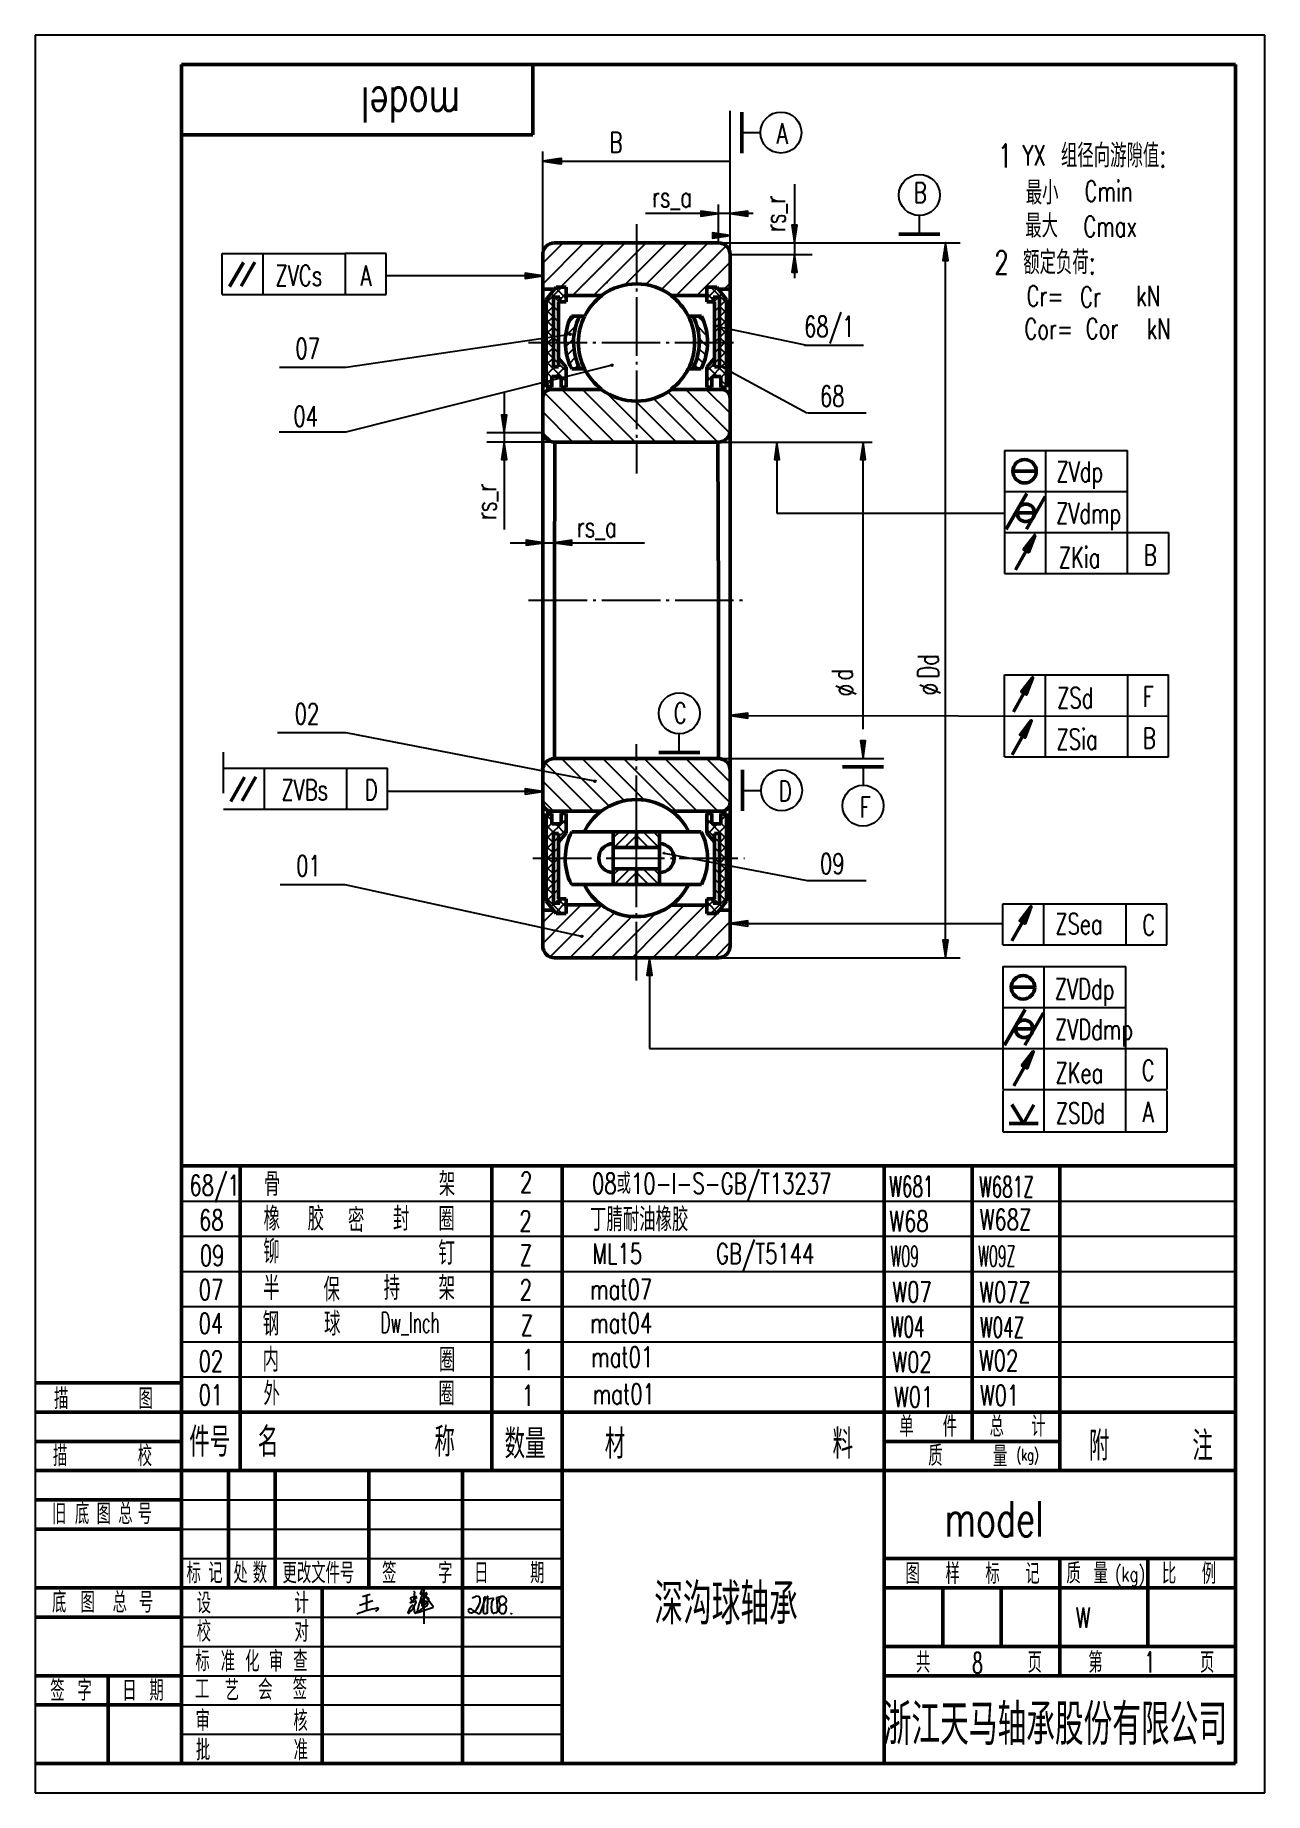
# Model space of a CAD drawing. Header units: millimetres. Extents: x 325 to 535, y 382 to 682.
import ezdxf
from ezdxf.enums import TextEntityAlignment as Align

# ---------------------------------------------------------------- set-up
doc = ezdxf.new("R2010")
doc.units = ezdxf.units.MM
doc.linetypes.add('CENTER', pattern=[12.5, 10, -1, 0.5, -1])
doc.layers.add('1', color=7, linetype='Continuous', lineweight=50)
doc.layers.add('51', color=7, linetype='Continuous', lineweight=50)
for name, color, linetype in [('2', 7, 'Continuous'), ('3', 7, 'CENTER'), ('32', 7, 'Continuous'), ('52', 7, 'Continuous'), ('56', 7, 'Continuous'), ('6', 7, 'Continuous')]:
    doc.layers.add(name, color=color, linetype=linetype)
doc.styles.add('HZ', font='txt.shx', dxfattribs={"width": 0.7, "bigfont": 'HZTXT.shx'})

# ---------------------------------------------------------------- blocks, each defined once
blk = doc.blocks.new('BLK', base_point=(1, 0))
for points in [[(0, 0), (1, 0), (0, 0.15), (0, -0.15), (1, 0)], [(0, 0.07), (0.5, 0), (0, -0.07)]]:
    blk.add_lwpolyline(points)
blk = doc.blocks.new('*X4')
at = {"color": 0}
for p, q in [((90.9, 156.59), (88.22, 159.26)), ((92.02, 157.23), (89.99, 159.26)), ((92.02, 159), (91.76, 159.26)), ((89.13, 156.59), (88.07, 157.65))]:
    blk.add_line(p, q, dxfattribs=at)
blk = doc.blocks.new('JZ', base_point=(74.06, 131.06))
at = {"layer": '1'}
blk.add_line((74.32, 131.19), (81.32, 131.19), dxfattribs=at)
at = {"layer": '2'}
blk.add_line((77.82, 131.19), (77.82, 134.36), dxfattribs=at)
blk.add_circle((77.82, 137.86), 3.5, dxfattribs=at)

msp = doc.modelspace()

# ---------------------------------------------------------------- linework, layer by layer
for p, q in [((380.56, 413.6), (382.85, 414.43)), ((381.06, 415.08), (382.41, 415.46)), ((381.75, 415.27), (381.77, 412.65)), ((390.34, 414.89), (389.19, 413.99)), ((389.19, 413.99), (390.05, 414.31)), ((389.82, 414.22), (389.33, 414.62)), ((389.98, 415.87), (389.82, 414.22)), ((391.15, 416.11), (390.91, 415.48)), ((390.91, 415.48), (391.15, 415.54)), ((391.16, 414.11), (391.09, 414.08)), ((392.1, 415.54), (391.16, 414.11)), ((391.58, 415.47), (391.58, 414.07)), ((393.21, 413.27), (391.58, 415.47)), ((391.58, 414.07), (391.58, 410.44)), ((392.02, 415.45), (392.02, 415.45)), ((399.84, 414.87), (400.38, 415.09)), ((401.26, 412.28), (402.14, 414.91)), ((401.83, 414.72), (401.7, 412.48)), ((401.83, 414.67), (401.92, 414.93)), ((401.88, 414.83), (401.83, 414.72)), ((402.14, 414.91), (402, 414.96)), ((402.35, 415), (402.35, 414.78)), ((402.35, 414.78), (402.46, 414.67)), ((402.45, 412.41), (402.5, 415.03)), ((402.46, 414.67), (403.36, 414.8)), ((403.38, 414.54), (403.16, 414.2)), ((404, 414.94), (404.87, 415.12)), ((404.2, 412.66), (404, 414.94)), ((380.12, 412.11), (380.25, 412.16)), ((383.78, 412.91), (383.31, 412.54)), ((390.55, 412.34), (393.21, 413.27)), ((403.1, 413.9), (403.08, 413.03)), ((404.07, 412.43), (404.2, 412.66)), ((404.44, 412.85), (404.42, 412.62)), ((406.35, 412.26), (406.63, 412.1))]:
    msp.add_line(p, q)
for centre, radius, start, end in [((386.15, 415.52), 4.32, 311.0887, 341.1894), ((389.42, 414.73), 0.146, 108.9005, 231.3566), ((390.74, 410.87), 4.22, 98.0147, 108.9005), ((389.82, 415.85), 0.158, 8.4526, 76.3178), ((390.11, 414.17), 0.149, 25.1165, 110.1467), ((390.18, 414.89), 0.164, 359.1714, 98.0147), ((390.12, 414.18), 0.129, 334.8835, 25.1165), ((409.48, 408.13), 19.57, 155.9856, 167.0617), ((391.03, 414.19), 0.123, 142.0603, 296.5518), ((392.39, 413.13), 1.84, 97.9203, 142.0603), ((391.42, 415.98), 0.3, 104.5678, 155.7329), ((390.59, 418.48), 3, 280.8167, 287.7524), ((391.87, 413.64), 0.623, 92.3397, 156.2051), ((391.45, 416.15), 0.162, 341.7541, 127.877), ((391.14, 418.18), 2.58, 278.1439, 288.0077), ((367.15, 443.51), 38.61, 309.1906, 310.6534), ((391.82, 413.85), 0.422, 299.3726, 86.8303), ((391.96, 415.58), 0.148, 296.7182, 98.9714), ((391.99, 414.53), 0.449, 315.446, 70.7293), ((400.64, 414.61), 0.544, 16.1691, 119.0695), ((399.24, 414.45), 1.95, 332.46, 9.3489), ((401.97, 414.87), 0.0932, 71.5751, 202.9028), ((402.37, 415.03), 0.039, 246.1543, 1.1942), ((402.45, 415.04), 0.0456, 358.8058, 181.1942), ((403.5, 413.98), 0.402, 147.7091, 191.0393), ((403.37, 414.73), 0.0678, 339.2267, 98.1254), ((405.42, 413.95), 2.13, 159.2267, 163.8831), ((405.18, 414.37), 0.818, 126.699, 245.1597), ((404.99, 414.27), 0.813, 70.374, 112.0226), ((404.32, 415.29), 1.75, 293.59, 317.5758), ((404.87, 414.36), 0.791, 341.2845, 59.7018), ((388.36, 389.84), 23.74, 101.5909, 109.97), ((383.68, 413), 0.138, 319.3716, 130.6623), ((391.21, 411.78), 2.42, 137.0124, 164.1275), ((388.52, 412.37), 0.365, 348.9199, 11.6617), ((388.94, 412.3), 0.0632, 179.0259, 317.3946), ((389.65, 413.31), 0.246, 50.3484, 149.0956), ((387.39, 412.6), 2.58, 357.3548, 20.508), ((390.28, 412.53), 0.32, 188.7009, 224.4563), ((390.16, 412.41), 0.154, 224.4563, 309.5218), ((389.98, 412.63), 0.437, 309.5218, 344.3994), ((403.55, 394.8), 21.95, 121.6827, 126.774), ((390.51, 412.45), 0.113, 215.4201, 292.7069), ((391.76, 413.59), 0.559, 146.2304, 188.9942), ((391.36, 413.6), 0.186, 213.9675, 354.8577), ((399.53, 412.54), 0.436, 39.2816, 162.2178), ((399.52, 412.76), 0.415, 192.5394, 247.1049), ((399.66, 413.09), 0.775, 247.1049, 312.8996), ((401.83, 414.79), 2.78, 225.2956, 244.4912), ((397.61, 415.3), 3.79, 312.8996, 332.46), ((400.95, 412.73), 0.548, 234.6731, 305.3269), ((401.98, 412.47), 0.283, 176.7409, 283.0907), ((387.5, 474.72), 64.2, 283.0907, 283.3752), ((402.33, 412.38), 0.123, 283.3752, 12.5836), ((404.44, 413), 1.35, 178.8058, 208.5522), ((403.49, 412.48), 0.273, 208.5522, 288.9695), ((404.24, 410.31), 2.02, 97.8003, 108.9695), ((403.94, 412.44), 0.128, 277.8003, 352.1659), ((405.1, 412.99), 0.69, 41.1882, 195.3509), ((404.95, 412.68), 0.534, 161.8165, 240.4494), ((404.99, 412.97), 0.813, 247.9774, 289.626), ((404.62, 413.06), 1.07, 307.1571, 21.2451)]:
    msp.add_arc(centre, radius, start, end)
at = {"layer": '1'}
for p, q in [((530.18, 676.57), (350.18, 676.57)), ((350.18, 676.57), (350.18, 386.57)), ((410.18, 664.57), (410.18, 676.57)), ((530.18, 386.57), (530.18, 676.57)), ((445.87, 668.45), (445.87, 661.45)), ((350.18, 664.57), (410.18, 664.57)), ((413.87, 646.12), (441.87, 646.12)), ((472.69, 647.6), (479.69, 647.6)), ((358.4, 638.66), (360.77, 642.78)), ((360.36, 638.76), (362.72, 642.85)), ((411.87, 638.62), (411.87, 644.12)), ((443.87, 638.63), (443.87, 644.12)), ((411.87, 619.62), (411.87, 638.62)), ((413.86, 638.22), (411.87, 638.22)), ((412.48, 636.47), (414.15, 638.58)), ((412.48, 636.47), (412.48, 621.5)), ((413.69, 624.94), (413.69, 636.83)), ((413.69, 636.83), (414.77, 636.83)), ((414.15, 638.58), (415.87, 638.58)), ((414.53, 624.94), (414.53, 636.06)), ((414.53, 636.06), (415.87, 636.06)), ((414.77, 636.83), (414.77, 636.06)), ((415.87, 636.06), (415.87, 638.58)), ((415.89, 637.12), (421.99, 637.13)), ((439.87, 637.12), (433.74, 637.13)), ((441.58, 638.58), (439.87, 638.58)), ((439.87, 636.06), (439.87, 638.58)), ((441.2, 636.06), (439.87, 636.06)), ((440.97, 636.83), (440.97, 636.06)), ((442.05, 636.83), (440.97, 636.83)), ((441.2, 624.94), (441.2, 636.06)), ((443.25, 636.47), (441.58, 638.58)), ((443.9, 638.22), (441.87, 638.22)), ((442.05, 624.94), (442.05, 636.83)), ((443.25, 636.47), (443.25, 621.5)), ((443.87, 619.62), (443.87, 638.62)), ((419.01, 633.62), (416.75, 633.62)), ((436.72, 633.62), (438.98, 633.62)), ((413.69, 624.94), (414.53, 624.94)), ((415.87, 624.89), (414.53, 626.43)), ((415.87, 621.5), (415.87, 624.89)), ((419.01, 624.62), (416.82, 624.62)), ((436.72, 624.62), (438.91, 624.62)), ((439.87, 624.89), (441.2, 626.43)), ((439.87, 621.5), (439.87, 624.89)), ((442.05, 624.94), (441.2, 624.94)), ((412.48, 621.5), (413.43, 621.5)), ((413.37, 621.12), (421.87, 621.12)), ((415.01, 623.31), (413.43, 623.31)), ((413.43, 623.31), (413.43, 621.5)), ((415.01, 621.5), (415.01, 623.31)), ((415.01, 621.5), (415.87, 621.5)), ((442.37, 621.12), (433.87, 621.12)), ((439.87, 621.5), (440.72, 621.5)), ((440.72, 621.5), (440.72, 623.31)), ((440.72, 623.31), (442.3, 623.31)), ((442.3, 623.31), (442.3, 621.5)), ((442.3, 621.5), (443.25, 621.5)), ((411.87, 619.62), (411.87, 614.12)), ((443.87, 619.62), (443.87, 614.12)), ((411.87, 614.12), (411.87, 585.12)), ((413.91, 612.12), (413.87, 585.12)), ((413.87, 612.12), (427.87, 612.12)), ((441.87, 612.12), (427.87, 612.12)), ((441.77, 612.12), (441.87, 585.12)), ((443.87, 614.12), (443.87, 585.12)), ((492.15, 607.14), (496.15, 607.14)), ((491.01, 597.28), (494.51, 603.35)), ((492.86, 600.05), (495.86, 600.05)), ((494.45, 597.27), (497.65, 602.81)), ((494.42, 593.57), (492.61, 590.34)), ((411.87, 555.97), (411.87, 585.12)), ((413.87, 558.12), (413.87, 585.12)), ((441.87, 558.12), (441.87, 585.12)), ((443.87, 556.12), (443.87, 585.12)), ((413.87, 558.12), (427.87, 558.12)), ((441.87, 558.12), (427.87, 558.12)), ((411.87, 550.62), (411.87, 556.12)), ((443.87, 550.62), (443.87, 556.12)), ((445.97, 556.17), (445.97, 549.17)), ((470.06, 556.72), (463.06, 556.72)), ((358.58, 550.79), (360.95, 554.91)), ((360.54, 550.89), (362.9, 554.98)), ((443.87, 529.03), (443.87, 554.07)), ((411.87, 550.62), (411.87, 531.62)), ((413.37, 549.12), (421.87, 549.12)), ((442.37, 549.12), (433.87, 549.12)), ((412.48, 533.77), (412.48, 548.75)), ((412.48, 548.75), (413.43, 548.75)), ((413.43, 546.94), (413.43, 548.75)), ((415.01, 546.94), (413.43, 546.94)), ((415.01, 548.75), (415.01, 546.94)), ((415.01, 548.75), (415.87, 548.75)), ((415.87, 548.75), (415.87, 545.35)), ((439.87, 548.75), (439.87, 545.35)), ((439.87, 548.75), (440.72, 548.75)), ((440.72, 548.75), (440.72, 546.94)), ((440.72, 546.94), (442.3, 546.94)), ((442.3, 546.94), (442.3, 548.75)), ((442.3, 548.75), (443.25, 548.75)), ((443.25, 533.77), (443.25, 548.75)), ((413.69, 545.3), (414.53, 545.3)), ((413.69, 545.3), (413.69, 533.42)), ((415.87, 545.35), (414.53, 543.81)), ((414.53, 545.3), (414.53, 534.19)), ((416.82, 545.62), (438.91, 545.62)), ((423.92, 545.62), (423.92, 539.3)), ((427.87, 545.62), (427.87, 542.95)), ((427.87, 542.95), (427.87, 545.62)), ((431.81, 545.62), (431.81, 539.3)), ((439.87, 545.35), (441.2, 543.81)), ((441.2, 545.3), (441.2, 534.19)), ((442.05, 545.3), (441.2, 545.3)), ((442.05, 545.3), (442.05, 533.42)), ((423.92, 542.95), (431.81, 542.95)), ((423.92, 539.3), (431.81, 539.3)), ((423.92, 539.3), (423.92, 536.62)), ((427.87, 539.3), (427.87, 536.62)), ((427.87, 539.3), (427.87, 536.62)), ((431.81, 539.3), (431.81, 536.62)), ((414.53, 534.19), (415.87, 534.19)), ((414.77, 533.42), (414.77, 534.19)), ((415.87, 534.19), (415.87, 531.67)), ((416.75, 536.62), (438.98, 536.62)), ((441.2, 534.19), (439.87, 534.19)), ((439.87, 534.19), (439.87, 531.67)), ((440.97, 533.42), (440.97, 534.19)), ((413.7, 532.23), (411.87, 532.23)), ((411.87, 531.62), (411.87, 526.12)), ((412.48, 533.77), (414.15, 531.67)), ((413.69, 533.42), (414.77, 533.42)), ((414.15, 531.67), (415.87, 531.67)), ((421.82, 533.16), (415.87, 533.16)), ((433.84, 533.1), (439.87, 533.1)), ((441.58, 531.67), (439.87, 531.67)), ((442.05, 533.42), (440.97, 533.42)), ((443.25, 533.77), (441.58, 531.67)), ((443.86, 532.23), (442.03, 532.23)), ((443.87, 529.03), (443.87, 526.12)), ((413.87, 524.12), (441.87, 524.12)), ((491.88, 519.06), (495.88, 519.06)), ((490.74, 509.21), (494.24, 515.27)), ((494.18, 509.19), (497.38, 514.73)), ((492.59, 511.97), (495.59, 511.97)), ((494.15, 505.49), (492.34, 502.26)), ((350.18, 488.57), (530.18, 488.57)), ((360.18, 488.57), (360.18, 436.57)), ((403.18, 488.57), (403.18, 436.57)), ((415.18, 488.57), (415.18, 436.57)), ((470.18, 488.57), (470.18, 386.57)), ((485.18, 488.57), (485.18, 441.57)), ((500.18, 488.57), (500.18, 436.57)), ((325.18, 451.57), (350.18, 451.57)), ((325.18, 446.57), (350.18, 446.57)), ((350.18, 446.57), (530.18, 446.57)), ((325.18, 441.57), (350.18, 441.57)), ((470.18, 441.57), (500.18, 441.57)), ((325.18, 436.57), (350.18, 436.57)), ((350.18, 436.57), (530.18, 436.57)), ((358.18, 436.57), (358.18, 416.57)), ((366.18, 436.57), (366.18, 416.57)), ((382.18, 436.57), (382.18, 416.57)), ((398.18, 436.57), (398.18, 416.57)), ((415.18, 436.57), (415.18, 386.57)), ((325.18, 431.57), (350.18, 431.57)), ((325.18, 426.57), (350.18, 426.57)), ((470.18, 421.57), (530.18, 421.57)), ((500.18, 421.57), (500.18, 401.57)), ((515.18, 421.57), (515.18, 406.57)), ((325.18, 416.57), (350.18, 416.57)), ((350.18, 416.57), (415.18, 416.57)), ((374.18, 416.57), (374.18, 386.57)), ((398.18, 416.57), (398.18, 386.57)), ((470.18, 416.57), (530.18, 416.57)), ((480.18, 416.57), (480.18, 406.57)), ((490.18, 416.57), (490.18, 406.57)), ((325.18, 411.57), (350.18, 411.57)), ((470.18, 406.57), (530.18, 406.57)), ((325.18, 401.57), (350.18, 401.57)), ((337.68, 401.57), (337.68, 386.57)), ((470.18, 401.57), (530.18, 401.57)), ((325.18, 396.57), (350.18, 396.57)), ((325.18, 386.57), (530.18, 386.57))]:
    msp.add_line(p, q, dxfattribs=at)
for centre, radius in [((494.15, 607.14), 2), ((494.36, 600.05), 1.5), ((493.88, 519.06), 2), ((494.09, 511.97), 1.5)]:
    msp.add_circle(centre, radius, dxfattribs=at)
for centre, radius, start, end in [((413.87, 644.12), 2, 90, 180), ((441.87, 644.12), 2, 0, 90), ((427.87, 629.12), 10, 53.2074, 126.2736), ((427.87, 629.12), 9.93, 126.2736, 152.7028), ((427.87, 629.12), 9.93, 27.2972, 53.7264), ((425.64, 629.19), 9.93, 153.497, 207.3745), ((427.06, 629.19), 9.93, 153.497, 207.3745), ((427.87, 629.12), 9.93, 153.0621, 206.9379), ((427.87, 629.12), 9.93, 333.0621, 26.9379), ((428.67, 629.19), 9.93, 332.6255, 26.503), ((430.09, 629.19), 9.93, 332.6255, 26.503), ((427.87, 629.12), 9.93, 206.9379, 233.1301), ((427.87, 629.12), 9.93, 306.8699, 333.0621), ((413.37, 619.62), 1.5, 90, 180), ((427.87, 629.12), 10, 233.1301, 306.8699), ((442.37, 619.62), 1.5, 0, 90), ((413.87, 614.12), 2, 180, 270), ((441.87, 614.12), 2, 270, 0), ((413.87, 556.12), 2, 90, 180), ((441.87, 556.12), 2, 0, 90), ((413.37, 550.62), 1.5, 180, 270), ((427.87, 541.12), 10, 126.8699, 153.2563), ((427.87, 541.12), 10, 53.1301, 126.8699), ((427.87, 541.12), 10, 26.7437, 53.1301), ((442.37, 550.62), 1.5, 270, 0), ((425.64, 541.06), 9.93, 152.6255, 206.503), ((423.92, 541.12), 2.48, 90, 270), ((431.81, 541.12), 2.48, 270, 90), ((430.09, 541.06), 9.93, 333.497, 27.3745), ((427.87, 541.12), 10, 206.7437, 233.2074), ((427.87, 541.12), 10, 298.9144, 333.2563), ((427.87, 541.12), 10, 233.2074, 298.9144), ((413.87, 526.12), 2, 180, 270), ((441.87, 526.12), 2, 270, 0)]:
    msp.add_arc(centre, radius, start, end, dxfattribs=at)
at = {"layer": '2'}
for p, q in [((535.18, 681.57), (325.18, 681.57)), ((325.18, 681.57), (325.18, 381.57)), ((535.18, 381.57), (535.18, 681.57)), ((443.87, 644.19), (443.87, 668.66)), ((445.87, 664.95), (449.04, 664.95)), ((411.87, 644.19), (411.87, 661.69)), ((411.87, 660.05), (443.87, 660.05)), ((476.19, 647.6), (476.19, 650.78)), ((411.87, 639.09), (418.9, 646.12)), ((411.87, 642.63), (415.36, 646.12)), ((414.89, 638.58), (422.43, 646.12)), ((416.97, 637.13), (425.97, 646.12)), ((420.51, 637.13), (429.51, 646.12)), ((425.83, 638.91), (433.04, 646.12)), ((429.45, 639), (436.58, 646.12)), ((432.15, 638.16), (440.11, 646.12)), ((434.65, 637.13), (443.17, 645.64)), ((441.93, 646.12), (483.13, 646.12)), ((480.65, 524.12), (480.65, 646.12)), ((357.15, 637.31), (357.15, 644.31)), ((357.15, 644.31), (364.15, 644.31)), ((364.15, 644.31), (378.15, 644.31)), ((364.15, 637.31), (364.15, 644.31)), ((385.15, 644.31), (378.15, 644.31)), ((378.15, 644.31), (378.15, 637.31)), ((385.15, 637.31), (385.15, 644.31)), ((438.19, 637.13), (443.87, 642.81)), ((411.87, 640.5), (385.15, 640.5)), ((442.78, 638.19), (443.87, 639.27)), ((357.15, 637.31), (364.15, 637.31)), ((364.15, 637.31), (378.15, 637.31)), ((378.15, 637.31), (385.15, 637.31)), ((412.48, 635.9), (415.15, 638.58)), ((414.53, 634.42), (412.55, 636.39)), ((414.66, 636.06), (413.26, 637.46)), ((415.87, 636.62), (414.04, 638.44)), ((414.77, 636.42), (415.87, 637.52)), ((415.87, 638.38), (415.67, 638.58)), ((439.87, 638.38), (440.06, 638.58)), ((439.87, 636.62), (441.69, 638.44)), ((440.97, 636.42), (439.87, 637.52)), ((443.25, 635.9), (440.58, 638.58)), ((441.08, 636.06), (442.48, 637.46)), ((441.2, 634.42), (443.18, 636.39)), ((412.48, 634.14), (413.69, 635.34)), ((414.53, 632.65), (412.48, 634.7)), ((412.48, 632.37), (413.69, 633.58)), ((416.26, 632.46), (417.43, 633.62)), ((439.47, 632.46), (438.3, 633.62)), ((441.2, 632.65), (443.25, 634.7)), ((443.25, 634.14), (442.05, 635.34)), ((443.25, 632.37), (442.05, 633.58)), ((416.55, 630.51), (378.29, 624.84)), ((414.53, 630.88), (412.48, 632.93)), ((412.48, 630.6), (413.69, 631.81)), ((414.53, 629.11), (412.48, 631.16)), ((412.48, 628.83), (413.69, 630.04)), ((415.76, 630.19), (417.51, 631.94)), ((439.97, 630.19), (438.22, 631.94)), ((441.2, 630.88), (443.25, 632.93)), ((441.2, 629.11), (443.25, 631.16)), ((441.75, 631.86), (456.69, 628.71)), ((443.25, 630.6), (442.05, 631.81)), ((443.25, 628.83), (442.05, 630.04)), ((414.53, 627.35), (412.48, 629.4)), ((412.48, 627.06), (413.69, 628.27)), ((414.87, 625.24), (412.48, 627.63)), ((415.74, 628.4), (417.15, 629.8)), ((415.98, 626.87), (417.19, 628.08)), ((439.75, 626.87), (438.54, 628.08)), ((439.99, 628.4), (438.59, 629.8)), ((440.87, 625.24), (443.25, 627.63)), ((441.2, 627.35), (443.25, 629.4)), ((443.25, 627.06), (442.05, 628.27)), ((456.59, 628.66), (466.67, 628.66)), ((378.29, 624.84), (366.92, 624.84)), ((423.7, 625.23), (378.23, 613.79)), ((412.48, 625.3), (413.69, 626.5)), ((415.87, 622.47), (412.48, 625.86)), ((412.48, 623.53), (413.89, 624.94)), ((413.43, 623.14), (412.51, 624.06)), ((414.03, 623.31), (415.75, 625.03)), ((415.87, 624.24), (414.89, 625.21)), ((416.41, 625.53), (417.47, 626.59)), ((417.27, 624.62), (417.93, 625.28)), ((438.47, 624.62), (437.81, 625.28)), ((439.32, 625.53), (438.26, 626.59)), ((439.87, 622.47), (443.25, 625.86)), ((439.87, 624.24), (440.84, 625.21)), ((441.71, 623.31), (439.99, 625.03)), ((443.25, 623.53), (441.84, 624.94)), ((443.25, 625.3), (442.05, 626.5)), ((442.3, 623.14), (443.22, 624.06)), ((442.65, 624.87), (456.99, 617.11)), ((412.48, 621.76), (413.43, 622.71)), ((413.23, 621.5), (412.48, 622.25)), ((415.01, 622.53), (415.87, 623.38)), ((415.01, 621.11), (415.02, 621.12)), ((424.1, 612.12), (415.1, 621.12)), ((415.4, 621.5), (415.87, 621.97)), ((427.63, 612.12), (418.63, 621.12)), ((443.8, 613.63), (436.31, 621.12)), ((443.87, 617.04), (439.79, 621.12)), ((440.72, 622.53), (439.87, 623.38)), ((440.25, 621.5), (439.87, 621.88)), ((440.66, 621.5), (440.72, 621.56)), ((443.25, 621.76), (442.3, 622.71)), ((420.56, 612.12), (412.16, 620.52)), ((414.27, 618.41), (414.27, 618.41)), ((431.17, 612.12), (422.77, 620.52)), ((434.7, 612.12), (427.7, 619.12)), ((438.24, 612.12), (430.8, 619.56)), ((441.77, 612.12), (433.22, 620.68)), ((417.03, 612.12), (411.87, 617.28)), ((457.07, 617.1), (467.07, 617.1)), ((378.23, 613.79), (366.86, 613.79)), ((413.45, 612.17), (411.91, 613.7)), ((441.84, 612.12), (468.11, 612.12)), ((451.87, 609.12), (451.87, 600.01)), ((466.56, 563.12), (466.56, 609.12)), ((490.71, 610.71), (511.71, 610.71)), ((490.71, 610.71), (490.71, 589.71)), ((497.71, 610.71), (497.71, 589.71)), ((511.71, 589.71), (511.71, 610.71)), ((490.71, 603.71), (511.71, 603.71)), ((451.87, 600.01), (490.71, 600.01)), ((490.71, 596.71), (518.71, 596.71)), ((518.71, 596.71), (518.71, 589.71)), ((490.71, 589.71), (518.71, 589.71)), ((378.32, 562.52), (366.59, 562.52)), ((420.78, 554.23), (378.32, 562.52)), ((357.33, 552.21), (357.33, 559.21)), ((423.21, 549.97), (415.06, 558.12)), ((425.81, 550.91), (418.6, 558.12)), ((429.23, 551.03), (422.13, 558.12)), ((434.67, 549.12), (425.67, 558.12)), ((438.21, 549.12), (429.21, 558.12)), ((441.74, 549.12), (432.74, 558.12)), ((443.87, 550.53), (436.28, 558.12)), ((443.87, 554.07), (439.81, 558.12)), ((441.93, 558.12), (470.1, 558.12)), ((357.33, 556.44), (385.33, 556.44)), ((364.33, 549.44), (364.33, 556.44)), ((378.33, 556.44), (378.33, 549.44)), ((385.33, 549.44), (385.33, 556.44)), ((420.53, 549.12), (412.29, 557.36)), ((466.56, 556.72), (466.56, 553.55)), ((408.87, 552.5), (385.33, 552.5)), ((416.99, 549.12), (411.87, 554.25)), ((445.97, 552.67), (449.15, 552.67)), ((357.33, 549.44), (385.33, 549.44)), ((413.69, 549.12), (411.87, 550.95)), ((412.48, 548.48), (413.43, 547.53)), ((415.87, 547.77), (412.48, 544.38)), ((412.48, 546.72), (413.89, 545.3)), ((413.26, 548.75), (412.51, 548)), ((413.43, 547.1), (412.51, 546.19)), ((414.03, 546.94), (415.75, 545.22)), ((415.87, 546), (414.89, 545.03)), ((415.07, 548.75), (415.01, 548.69)), ((415.01, 547.72), (415.87, 546.86)), ((415.55, 548.75), (415.87, 548.43)), ((440.31, 548.75), (439.87, 548.31)), ((439.87, 547.77), (443.25, 544.38)), ((440.72, 547.72), (439.87, 546.86)), ((439.87, 546), (440.84, 545.03)), ((441.71, 546.94), (439.99, 545.22)), ((440.66, 548.75), (440.72, 548.69)), ((443.25, 546.72), (441.84, 545.3)), ((443.25, 548.48), (442.3, 547.53)), ((442.3, 547.1), (443.22, 546.19)), ((442.45, 548.75), (443.22, 547.98)), ((414.87, 545), (412.48, 542.62)), ((412.48, 544.95), (413.69, 543.74)), ((412.48, 543.18), (413.69, 541.97)), ((440.87, 545), (443.25, 542.62)), ((443.25, 544.95), (442.05, 543.74)), ((443.25, 543.18), (442.05, 541.97)), ((414.53, 542.9), (412.48, 540.85)), ((412.48, 541.41), (413.69, 540.2)), ((414.53, 541.13), (412.48, 539.08)), ((432.58, 541.97), (457, 537.29)), ((441.2, 542.9), (443.25, 540.85)), ((441.2, 541.13), (443.25, 539.08)), ((443.25, 541.41), (442.05, 540.2)), ((412.48, 539.65), (413.69, 538.44)), ((414.53, 539.36), (412.48, 537.31)), ((412.48, 537.88), (413.69, 536.67)), ((414.53, 537.6), (412.48, 535.54)), ((441.2, 539.36), (443.25, 537.31)), ((441.2, 537.6), (443.25, 535.54)), ((443.25, 539.65), (442.05, 538.44)), ((443.25, 537.88), (442.05, 536.67)), ((457, 537.29), (467.07, 537.29)), ((378.13, 536.58), (367.01, 536.58)), ((418.54, 527.76), (378.13, 536.58)), ((412.48, 536.11), (413.69, 534.9)), ((412.48, 534.34), (415.15, 531.67)), ((414.53, 535.83), (412.55, 533.85)), ((414.66, 534.19), (413.26, 532.79)), ((443.25, 534.34), (440.58, 531.67)), ((441.08, 534.19), (442.48, 532.79)), ((441.2, 535.83), (443.18, 533.85)), ((443.25, 536.11), (442.05, 534.9)), ((411.87, 530.1), (413.83, 532.06)), ((413.11, 524.27), (421.96, 533.11)), ((415.87, 533.63), (414.04, 531.8)), ((414.77, 533.82), (415.87, 532.72)), ((415.87, 531.86), (415.67, 531.67)), ((415.87, 530.56), (418.42, 533.12)), ((416.5, 524.12), (424.2, 531.82)), ((420.04, 524.12), (427.07, 531.15)), ((423.57, 524.12), (431.11, 531.66)), ((427.11, 524.12), (436.1, 533.12)), ((430.64, 524.12), (439.62, 533.1)), ((434.18, 524.12), (442.28, 532.23)), ((440.97, 533.82), (439.87, 532.72)), ((439.87, 533.63), (441.69, 531.8)), ((439.87, 531.86), (440.06, 531.67)), ((411.87, 526.56), (415.49, 530.19)), ((437.71, 524.12), (443.87, 530.28)), ((441.25, 524.12), (443.87, 526.74)), ((441.93, 524.12), (483.13, 524.12)), ((490.44, 522.64), (511.44, 522.64)), ((490.44, 522.64), (490.44, 501.62)), ((497.44, 522.64), (497.44, 501.62)), ((511.44, 501.62), (511.44, 522.64)), ((430.11, 521.12), (430.11, 508.63)), ((490.44, 515.64), (511.44, 515.64)), ((430.11, 508.63), (518.44, 508.63)), ((518.44, 508.64), (518.44, 501.62)), ((490.44, 501.64), (518.44, 501.64)), ((350.18, 482.57), (530.18, 482.57)), ((350.18, 476.57), (530.18, 476.57)), ((350.18, 470.57), (530.18, 470.57)), ((350.18, 464.57), (530.18, 464.57)), ((350.18, 458.57), (530.18, 458.57)), ((350.18, 452.57), (530.18, 452.57)), ((350.18, 431.57), (415.18, 431.57)), ((350.18, 426.57), (415.18, 426.57)), ((350.18, 421.57), (415.18, 421.57)), ((350.18, 411.57), (415.18, 411.57)), ((350.18, 406.57), (415.18, 406.57)), ((350.18, 401.57), (415.18, 401.57)), ((350.18, 396.57), (415.18, 396.57)), ((350.18, 391.57), (415.18, 391.57)), ((325.18, 381.57), (535.18, 381.57))]:
    msp.add_line(p, q, dxfattribs=at)
at = {"layer": '2', "linetype": 'ByBlock'}
for p, q in [((454.86, 656.16), (454.86, 640.11)), ((447.78, 651.11), (429.41, 651.11)), ((441.87, 646.12), (441.87, 652.67)), ((443.87, 644.12), (457.86, 644.12)), ((405.3, 620.45), (405.3, 597.2)), ((411.91, 613.7), (402.3, 613.7)), ((413.91, 612.12), (402.3, 612.12)), ((406.3, 594.95), (429.23, 594.95))]:
    msp.add_line(p, q, dxfattribs=at)
at = {"layer": '2'}
for centre, radius in [((452.54, 664.95), 3.5), ((476.19, 654.28), 3.5), ((416.55, 630.51), 0.15), ((441.69, 631.92), 0.1), ((423.7, 625.23), 0.15), ((442.65, 624.94), 0.1), ((442.65, 624.94), 0.1), ((452.65, 552.67), 3.5), ((420.78, 554.23), 0.15), ((466.56, 550.05), 3.5), ((432.58, 541.97), 0.1), ((418.54, 527.76), 0.15)]:
    msp.add_circle(centre, radius, dxfattribs=at)
at = {"layer": '2', "linetype": 'ByBlock'}
for p in [(480.65, 646.12), (454.86, 644.12), (422.82, 639.38), (405.3, 613.7), (412.06, 594.95), (413.85, 594.95), (413.85, 594.95), (413.87, 558.12), (411.7, 556.34), (411.87, 526.56), (411.87, 526.56), (443.87, 526.12), (443.87, 526.12), (413.87, 524.12), (413.87, 524.12), (441.87, 524.12), (441.87, 524.12)]:
    msp.add_point(p, dxfattribs=at)
at = {"layer": '3'}
for p, q in [((427.87, 649.34), (427.87, 606.74)), ((409.44, 629.12), (445.42, 629.12)), ((409.46, 585.12), (446.17, 585.12)), ((427.87, 520.24), (427.87, 560.54)), ((410.18, 541.12), (446.3, 541.12))]:
    msp.add_line(p, q, dxfattribs=at)
at = {"layer": '32'}
msp.add_line((415.49, 530.19), (415.87, 530.56), dxfattribs=at)
at = {"layer": '51'}
for p, q in [((494.04, 569.29), (492.24, 566.07)), ((493.83, 561.96), (492.02, 558.74)), ((493.77, 530.2), (491.96, 526.97)), ((493.98, 495.81), (492, 499.08)), ((493.98, 495.81), (495.73, 499)), ((491.49, 495.81), (496.48, 495.81))]:
    msp.add_line(p, q, dxfattribs=at)
at = {"layer": '52'}
for p, q in [((490.71, 572.38), (518.71, 572.38)), ((490.71, 558.38), (490.71, 572.38)), ((497.71, 558.38), (497.71, 572.38)), ((511.71, 572.38), (511.71, 558.38)), ((518.71, 558.38), (518.71, 572.38)), ((446.87, 565.43), (518.71, 565.35)), ((490.71, 558.38), (518.71, 558.38)), ((490.42, 533.32), (518.42, 533.32)), ((490.42, 526.32), (490.42, 533.32)), ((497.42, 526.32), (497.42, 533.32)), ((511.42, 533.32), (511.42, 526.32)), ((518.42, 526.32), (518.42, 533.32)), ((446.63, 529.97), (490.44, 529.97)), ((490.42, 526.32), (518.42, 526.32)), ((490.44, 501.39), (490.44, 494.39)), ((497.44, 501.39), (497.44, 494.39)), ((511.44, 494.39), (511.44, 501.39)), ((518.44, 501.39), (518.44, 494.39)), ((490.44, 494.39), (518.44, 494.39))]:
    msp.add_line(p, q, dxfattribs=at)

# ---------------------------------------------------------------- block references
at = {"layer": '1', "xscale": 3.00000000000003, "yscale": 3, "zscale": 3, "rotation": 60.74709990298155}
for p in [(495.89, 596.18), (495.62, 508.1)]:
    msp.add_blockref('BLK', p, dxfattribs=at)
at = {"layer": '2', "xscale": 3, "yscale": 3, "zscale": 3}
for p, rotation in [((411.87, 660.05), 180), ((412.09, 660.05), 180), ((451.87, 612.12), 90), ((466.56, 612.12), 90), ((466.56, 558.12), 270), ((480.65, 524.12), 270), ((430.11, 524.12), 90)]:
    msp.add_blockref('BLK', p, dxfattribs=dict(at, rotation=rotation))
at = {"layer": '2', "color": 0, "linetype": 'ByBlock', "xscale": 3, "yscale": 3, "zscale": 3}
for p in [(441.87, 651.11), (443.87, 647.39)]:
    msp.add_blockref('BLK', p, dxfattribs=at)
at = {"layer": '2', "color": 0, "linetype": 'ByBlock', "xscale": 3, "yscale": 3, "zscale": 3, "rotation": 180}
msp.add_blockref('BLK', (443.87, 651.11), dxfattribs=at)
at = {"layer": '2', "linetype": 'ByBlock', "xscale": 3, "yscale": 3, "zscale": 3}
for p, rotation in [((454.86, 646.12), 270), ((480.65, 646.12), 90), ((454.86, 644.12), 90), ((405.3, 613.7), 270), ((405.3, 612.12), 90), ((413.85, 594.95), 180)]:
    msp.add_blockref('BLK', p, dxfattribs=dict(at, rotation=rotation))
at = {"layer": '2', "xscale": 3, "yscale": 3, "zscale": 3}
for p in [(411.87, 640.5), (411.87, 552.5)]:
    msp.add_blockref('BLK', p, dxfattribs=at)
at = {"layer": '2', "linetype": 'ByBlock', "xscale": 3, "yscale": 3, "zscale": 3}
msp.add_blockref('BLK', (412.06, 594.95), dxfattribs=at)
at = {"layer": '2'}
msp.add_blockref('JZ', (431.42, 559.03), dxfattribs=at)
at = {"layer": '2', "xscale": -1, "rotation": 180}
for p in [(335.85, 702.21), (335.85, 695.89)]:
    msp.add_blockref('*X4', p, dxfattribs=at)
at = {"layer": '2', "rotation": 180}
for p in [(519.89, 702.21), (519.89, 695.89)]:
    msp.add_blockref('*X4', p, dxfattribs=at)
at = {"layer": '51', "xscale": 3.00000000000003, "yscale": 3, "zscale": 3, "rotation": 60.74709990298155}
for p in [(495.51, 571.91), (495.29, 564.58), (495.24, 532.81)]:
    msp.add_blockref('BLK', p, dxfattribs=at)
at = {"layer": '52', "yscale": 3, "zscale": 3}
for p, xscale, rotation in [((443.87, 565.43), 3.000000000000019, 179.9337353240406), ((443.9, 529.97), 3, 180)]:
    msp.add_blockref('BLK', p, dxfattribs=dict(at, xscale=xscale, rotation=rotation))

# ---------------------------------------------------------------- texts
at = {"style": 'HZ', "width": 0.6}
msp.add_text('8', height=3.5, dxfattribs=at).set_placement((485.21, 402.02))
at = {"layer": '2', "style": 'HZ'}
for s, height, width, p in [('A', 3.5, 0.7, (451.82, 663.05)), ('1   组径向游隙值:', 4, 0.7, (489.61, 659.01)), ('最小      ', 4, 0.7, (494.35, 652.67)), ('B', 3.5, 0.7, (475.23, 652.94)), ('最大       ', 4, 0.7, (494.26, 647)), ('2 额定负荷:', 4, 0.7, (489.01, 640.77)), ('A', 3.5, 0.7, (380.73, 638.78)), ('Cr=     kN', 3.5, 0.7, (494.49, 635.31)), ('68/1', 3.5, 0.7, (456.5, 630.1)), ('Cor=     kN', 3.5, 0.7, (494.11, 629.7)), ('07', 3.5, 0.7, (369.62, 626.34)), ('68', 3.5, 0.7, (459.2, 618.22)), ('04', 3.5, 0.7, (369.29, 614.77)), ('B', 3.5, 0.7, (514.5, 591.1)), ('02', 3.5, 0.7, (369.49, 563.99)), ('C', 3.5, 0.7, (434.24, 564.12)), ('D', 3.5, 0.7, (381.46, 551.02)), ('D', 3.5, 0.7, (452.17, 550.81)), ('F', 3.5, 0.7, (466.01, 548.06)), ('01', 3.5, 0.7, (369.76, 538.04)), ('09', 3.5, 0.7, (459.2, 538.41)), ('C', 3.5, 0.7, (514.16, 503.15)), ('68/1', 3.5, 0.7, (351.52, 483.52)), ('骨', 4, 0.7, (364.26, 483.47)), ('架', 4, 0.7, (394.13, 483.47)), ('2', 3.5, 0.7, (407.98, 484.05)), ('08或10-I-S-GB/T13237', 3.5, 0.7, (420.28, 483.84)), ('68', 3.5, 0.7, (353.18, 477.6)), ('橡', 4, 0.7, (364.21, 477.53)), ('胶', 4, 0.7, (371.71, 477.53)), ('密', 4, 0.7, (378.61, 477.3)), ('封', 4, 0.7, (386.3, 477.53)), ('圈', 4, 0.7, (394.05, 477.51)), ('2', 3.5, 0.7, (407.88, 477.44)), ('丁腈耐油橡胶', 4, 0.7, (419.93, 477.43)), ('09', 3.5, 0.7, (353.31, 471.53)), ('铆', 4, 0.7, (364.14, 471.94)), ('钉', 4, 0.7, (394.05, 471.69)), ('ML15     GB/T5144', 3.5, 0.7, (420.34, 471.85)), ('07', 3.5, 0.7, (353.13, 465.7)), ('半', 4, 0.7, (364.14, 465.7)), ('保', 4, 0.7, (374.42, 465.45)), ('持', 4, 0.7, (384.7, 465.71)), ('架', 4, 0.7, (394.08, 465.7)), ('2', 3.5, 0.7, (407.93, 465.7)), ('04', 3.5, 0.7, (353.09, 459.96)), ('钢', 4, 0.7, (364.05, 459.59)), ('球', 4, 0.7, (374.52, 459.62)), ('02', 3.5, 0.7, (353.09, 453.51)), ('内', 4, 0.7, (364.03, 453.47)), ('圈', 4, 0.7, (394.13, 453.47)), ('1', 3.5, 0.7, (408.27, 453.74)), ('1', 3.5, 0.7, (408.27, 453.74)), ('描', 3.5, 0.7, (328.41, 447.08)), ('图', 3.5, 0.7, (342.85, 447.08)), ('01', 3.5, 0.7, (353.09, 447.74)), ('外', 4, 0.7, (364.18, 447.7)), ('圈', 4, 0.7, (394.05, 447.7)), ('1', 3.5, 0.7, (408.27, 447.63)), ('件号', 5, 0.7, (351.51, 438.96)), ('名', 5, 0.7, (363.21, 438.96)), ('称', 5, 0.7, (393.37, 438.96)), ('数量', 5, 0.7, (405.35, 438.62)), ('材', 5, 0.7, (422.46, 438.62)), ('料', 5, 0.7, (461.36, 438.62)), ('单', 3.5, 0.7, (472.76, 442.36)), ('件', 3.5, 0.7, (480.18, 442.36)), ('总', 3.5, 0.7, (488.17, 442.36)), ('计', 3.5, 0.7, (495.3, 442.36)), ('描', 3.5, 0.7, (328.22, 437.32)), ('校', 3.5, 0.7, (342.7, 437.32)), ('质', 3.5, 0.7, (477.7, 437.37)), ('附', 5, 0.7, (505.13, 438.28)), ('注', 5, 0.7, (522.81, 438.28)), ('量', 3.5, 0.7, (488.74, 437.26)), ('(kg)', 2, 0.7, (492.73, 438.28)), ('旧', 3.5, 0.7, (328.07, 427.43)), ('底', 3.5, 0.7, (331.97, 427.43)), ('图', 3.5, 0.7, (335.68, 427.43)), ('总', 3.5, 0.7, (339.38, 427.43)), ('号', 3.5, 0.7, (342.7, 427.43)), ('标', 3.5, 0.7, (351.03, 417.34)), ('记', 3.5, 0.7, (354.74, 417.34)), ('处', 3.5, 0.7, (359.04, 417.34)), ('数', 3.5, 0.7, (362.35, 417.34)), ('更改文件号', 3.5, 0.7, (367.43, 417.34)), ('签   字', 3.5, 0.7, (384.43, 417.34)), ('日   期', 3.5, 0.7, (400.15, 417.34)), ('图  样  标  记', 3.5, 0.7, (473.83, 417.23)), ('质 量', 3.5, 0.7, (501.29, 417.29)), ('比  例', 3.5, 0.7, (517.6, 417.23)), ('深沟球轴承', 7, 0.7, (430.92, 410.31)), ('底', 3.5, 0.7, (328.07, 412.33)), ('图', 3.5, 0.7, (332.94, 412.33)), ('总', 3.5, 0.7, (338.41, 412.33)), ('号', 3.5, 0.7, (342.9, 412.33)), ('设      计', 3.5, 0.7, (352.78, 412.21)), ('校      对', 3.5, 0.7, (352.78, 407.36)), ('共       页', 3.5, 0.7, (475.6, 402.07)), ('第       页', 3.5, 0.7, (505.04, 402.07)), ('1', 3.5, 0.6, (514.63, 402.13)), ('签 字', 3.5, 0.7, (327.77, 397.28)), ('日 期', 3.5, 0.7, (340.06, 397.28)), ('审      核', 3.5, 0.7, (352.59, 392.11)), ('批      准', 3.5, 0.7, (352.63, 387.11))]:
    msp.add_text(s, height=height, dxfattribs=dict(at, width=width)).set_placement(p)
at = {"layer": '2', "style": 'HZ', "width": 0.7}
for p in [(465.41, 568.74), (479.79, 568.91)]:
    msp.add_text('%%C', height=3.5, rotation=90, dxfattribs=at).set_placement(p)
at = {"layer": '2', "style": 'HZ', "width": 0.688541}
msp.add_text('(kg)', height=2.5, dxfattribs=at).set_placement((509.56, 417.66), (514.72, 417.66), align=Align.FIT)
at = {"layer": '2', "color": 0, "style": 'HZ', "width": 0.7}
for s, p in [('标      查', (352.56, 402.32)), ('准 ', (356.88, 402.26)), (' 化', (358.87, 402.26)), (' 审', (362.9, 402.26)), ('工      签', (352.48, 397.53)), ('艺', (357.57, 397.33)), ('会', (363.27, 397.44))]:
    msp.add_text(s, height=3.5, dxfattribs=at).set_placement(p)
at = {"layer": '2', "style": 'HZ', "width": 0.7}
msp.add_text('浙江天马轴承股份有限公司', height=7, dxfattribs=at).set_placement((499.33, 389.75), align=Align.CENTER)
at = {"layer": '52', "style": 'HZ', "width": 0.7}
for s, p in [('F', (514.31, 566.92)), ('B', (514.31, 559.84)), ('C', (514.24, 527.95)), ('A', (514.32, 496.02))]:
    msp.add_text(s, height=3.5, dxfattribs=at).set_placement(p)
at = {"layer": '56', "style": 'HZ', "width": 0.7}
for s, p in [('ZSd', (499.69, 566.72)), ('ZSia', (499.58, 559.65)), ('ZSea', (499.38, 528.14)), ('ZSDd', (499.46, 495.82))]:
    msp.add_text(s, height=3.5, dxfattribs=at).set_placement(p)
at = {"layer": '6', "style": 'HZ', "width": 0.7}
for s, height, rotation, p in [('model', 6, 180, (397.77, 672.64)), ('rs_r', 3.5, 90, (453.25, 647.98)), ('rs_r', 3.5, 90, (403.89, 598.84)), ('d', 3.5, 90, (464.76, 571.43)), ('Dd', 3.5, 90, (479.43, 571.77))]:
    msp.add_text(s, height=height, rotation=rotation, dxfattribs=at).set_placement(p)
at = {"layer": '6', "style": 'HZ'}
for s, height, width, p in [('B', 3.5, 0.7, (423.27, 661.52)), ('YX', 3.5, 0.7, (493.75, 659.3)), ('rs_a', 3.5, 0.7, (430.51, 652.2)), ('Cmin', 3.5, 0.7, (504.39, 653.2)), ('Cmax', 3.5, 0.7, (504.19, 647.18)), ('ZVCs', 3.5, 0.7, (366.22, 638.8)), ('Cr', 3.5, 0.7, (503.63, 635.14)), ('Cor', 3.5, 0.7, (504.6, 629.74)), ('ZVdp', 3.5, 0.7, (499.57, 605.33)), ('ZVdmp', 3.5, 0.7, (499.51, 598.24)), ('rs_a', 3.5, 0.7, (417.67, 595.91)), ('ZKia', 3.5, 0.7, (499.96, 590.67)), ('ZVBs', 3.5, 0.7, (367.21, 551.03)), ('ZVDdp', 3.5, 0.7, (499.3, 517.04)), ('ZVDdmp', 3.5, 0.7, (499.32, 510.13)), ('ZKea', 3.5, 0.7, (499.39, 502.71)), ('W681', 3.5, 0.6, (471.04, 483.32)), ('W681Z', 3.5, 0.6, (486.37, 483.25)), ('W68', 3.5, 0.7, (471.03, 477.4)), ('W68Z', 3.5, 0.7, (486.48, 477.67)), ('Z', 3.5, 0.7, (407.93, 471.6)), ('W09', 3.5, 0.5, (471.3, 471.43)), ('W09Z', 3.5, 0.5, (486.27, 471.42)), ('mat07', 3.5, 0.7, (419.95, 465.77)), ('W07', 3.5, 0.7, (471.58, 465.32)), ('W07Z', 3.5, 0.7, (486.39, 465.27)), ('Dw_Inch', 3.5, 0.55, (384.15, 460.09)), ('Z', 3.5, 0.7, (408.09, 459.62)), ('mat04', 3.5, 0.7, (419.97, 460.01)), ('W04', 3.5, 0.6, (471.3, 459.35)), ('W04Z', 3.5, 0.6, (486.53, 459.28)), ('mat01', 3.5, 0.7, (420.13, 454.22)), ('W02', 3.5, 0.7, (471.58, 453.36)), ('W02', 3.5, 0.7, (486.36, 453.63)), ('mat01', 3.5, 0.7, (420.4, 447.9)), ('W01', 3.5, 0.7, (471.85, 447.39)), ('W01', 3.5, 0.7, (486.51, 447.67)), ('model', 6, 0.7, (480.47, 425.34)), ('W', 3.5, 0.7, (502.88, 409.72))]:
    msp.add_text(s, height=height, dxfattribs=dict(at, width=width)).set_placement(p)

doc.saveas('drawing.dxf')
